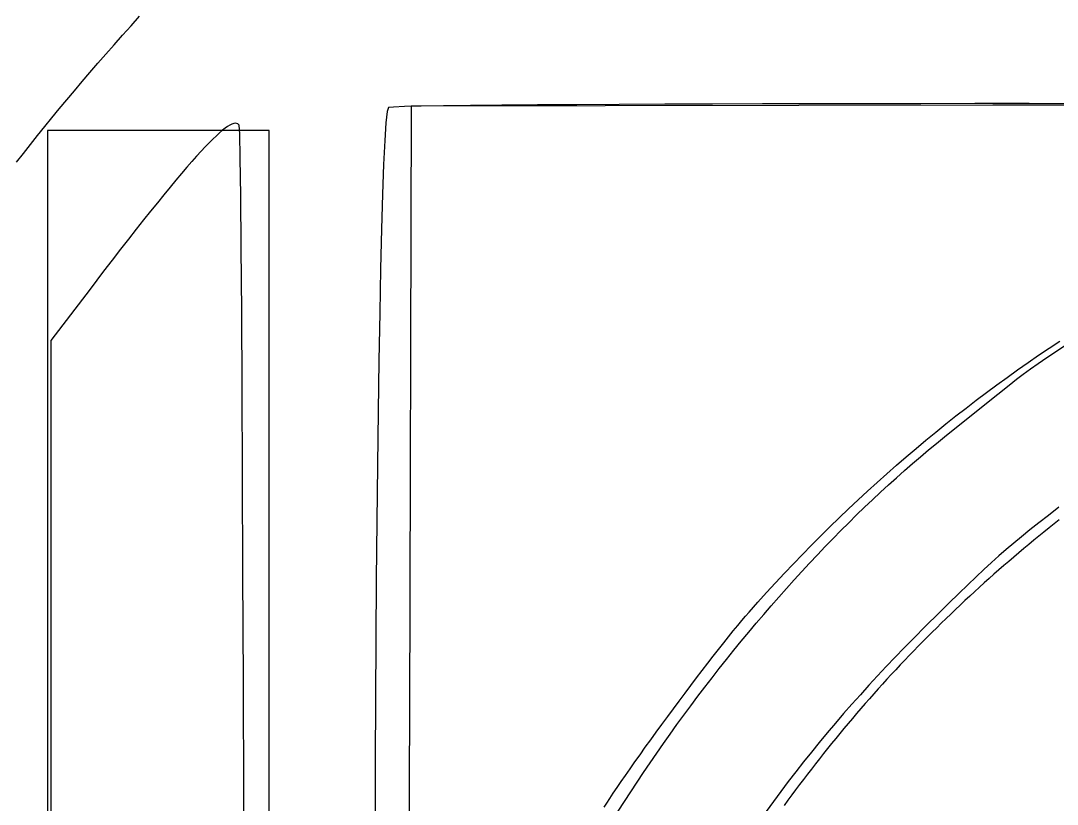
# Model space of a CAD drawing. Header units: inches. Extents: x -4 to 338, y -3 to 155.
# Drawn here: x 8.187 to 10.906, y 12.687 to 14.744 of the extents above; entities that cross this region are included whole.
import ezdxf

# ---------------------------------------------------------------- set-up
doc = ezdxf.new("R2010")
doc.units = ezdxf.units.IN
doc.layers.add('Bottom Overlay', color=54, linetype='Continuous')
doc.layers.add('Top Overlay', color=2, linetype='Continuous')

# ---------------------------------------------------------------- blocks, each defined once
blk = doc.blocks.new('IMPORTED_IMAGE_B_1')
at = {"layer": 'Bottom Overlay'}
for p, q in [((6.049, -6.0593), (6.0444, -7.6533)), ((7.5749, -6.0568), (6.049, -6.0593)), ((6.049, -6.0593), (6.049, -6.0593)), ((7.6514, -6.0567), (7.5749, -6.0568)), ((7.5749, -6.0568), (7.5749, -6.0568)), ((7.7978, -6.0565), (7.6514, -6.0567)), ((7.6514, -6.0567), (7.6514, -6.0567)), ((5.6766, -6.1228), (5.0954, -6.1228)), ((5.0954, -6.1228), (5.0954, -6.1228)), ((5.0954, -6.1228), (5.0954, -13.3007)), ((5.6766, -10.0738), (5.6766, -6.1228)), ((5.6766, -6.1228), (5.6766, -6.1228)), ((7.7159, -6.7193), (7.7392, -6.7037)), ((7.7392, -6.7037), (7.7638, -6.6877)), ((7.7392, -6.7037), (7.7392, -6.7037)), ((7.6732, -6.7489), (7.6938, -6.7344)), ((7.6938, -6.7344), (7.7159, -6.7193)), ((7.6938, -6.7344), (7.6938, -6.7344)), ((7.7159, -6.7193), (7.7159, -6.7193)), ((7.6366, -6.776), (7.6541, -6.7628)), ((7.6541, -6.7628), (7.6732, -6.7489)), ((7.6541, -6.7628), (7.6541, -6.7628)), ((7.6732, -6.7489), (7.6732, -6.7489)), ((7.5585, -6.8386), (7.6172, -6.7914)), ((7.6172, -6.7914), (7.6366, -6.776)), ((7.6172, -6.7914), (7.6172, -6.7914)), ((7.6366, -6.776), (7.6366, -6.776)), ((7.4478, -6.9273), (7.5585, -6.8386)), ((7.5585, -6.8386), (7.5585, -6.8386)), ((7.4268, -6.9443), (7.4478, -6.9273)), ((7.4478, -6.9273), (7.4478, -6.9273)), ((7.4058, -6.9616), (7.4268, -6.9443)), ((7.4268, -6.9443), (7.4268, -6.9443)), ((7.3638, -6.9973), (7.3848, -6.9793)), ((7.3848, -6.9793), (7.4058, -6.9616)), ((7.3848, -6.9793), (7.3848, -6.9793)), ((7.4058, -6.9616), (7.4058, -6.9616)), ((7.3428, -7.0156), (7.3638, -6.9973)), ((7.3638, -6.9973), (7.3638, -6.9973)), ((7.3009, -7.0532), (7.3218, -7.0343)), ((7.3218, -7.0343), (7.3428, -7.0156)), ((7.3218, -7.0343), (7.3218, -7.0343)), ((7.3428, -7.0156), (7.3428, -7.0156)), ((7.28, -7.0725), (7.3009, -7.0532)), ((7.3009, -7.0532), (7.3009, -7.0532)), ((7.2383, -7.1119), (7.2591, -7.0921)), ((7.2591, -7.0921), (7.28, -7.0725)), ((7.2591, -7.0921), (7.2591, -7.0921)), ((7.28, -7.0725), (7.28, -7.0725)), ((7.2175, -7.1321), (7.2383, -7.1119)), ((7.2383, -7.1119), (7.2383, -7.1119)), ((7.1968, -7.1525), (7.2175, -7.1321)), ((7.2175, -7.1321), (7.2175, -7.1321)), ((7.749, -7.145), (7.7355, -7.1557)), ((7.1555, -7.1941), (7.1761, -7.1732)), ((7.1761, -7.1732), (7.1968, -7.1525)), ((7.1761, -7.1732), (7.1761, -7.1732)), ((7.1968, -7.1525), (7.1968, -7.1525)), ((7.7221, -7.1663), (7.7087, -7.1771)), ((7.7355, -7.1557), (7.7221, -7.1663)), ((7.7221, -7.1663), (7.7221, -7.1663)), ((7.7355, -7.1557), (7.7355, -7.1557)), ((7.135, -7.2153), (7.1555, -7.1941)), ((7.1555, -7.1941), (7.1555, -7.1941)), ((7.682, -7.1987), (7.6688, -7.2097)), ((7.6953, -7.1879), (7.682, -7.1987)), ((7.682, -7.1987), (7.682, -7.1987)), ((7.7087, -7.1771), (7.6953, -7.1879)), ((7.6953, -7.1879), (7.6953, -7.1879)), ((7.7087, -7.1771), (7.7087, -7.1771)), ((7.1145, -7.2368), (7.135, -7.2153)), ((7.135, -7.2153), (7.135, -7.2153)), ((7.6556, -7.2206), (7.6425, -7.2317)), ((7.6688, -7.2097), (7.6556, -7.2206)), ((7.6556, -7.2206), (7.6556, -7.2206)), ((7.6688, -7.2097), (7.6688, -7.2097)), ((7.0941, -7.2585), (7.1145, -7.2368)), ((7.1145, -7.2368), (7.1145, -7.2368)), ((7.6164, -7.2539), (7.6034, -7.2651)), ((7.6294, -7.2428), (7.6164, -7.2539)), ((7.6164, -7.2539), (7.6164, -7.2539)), ((7.6425, -7.2317), (7.6294, -7.2428)), ((7.6294, -7.2428), (7.6294, -7.2428)), ((7.6425, -7.2317), (7.6425, -7.2317)), ((7.0536, -7.3026), (7.0738, -7.2804)), ((7.0738, -7.2804), (7.0941, -7.2585)), ((7.0738, -7.2804), (7.0738, -7.2804)), ((7.0941, -7.2585), (7.0941, -7.2585)), ((7.5905, -7.2764), (7.5776, -7.2877)), ((7.6034, -7.2651), (7.5905, -7.2764)), ((7.5905, -7.2764), (7.5905, -7.2764)), ((7.6034, -7.2651), (7.6034, -7.2651)), ((7.0334, -7.325), (7.0536, -7.3026)), ((7.0536, -7.3026), (7.0536, -7.3026)), ((7.552, -7.3105), (7.5393, -7.322)), ((7.5648, -7.2991), (7.552, -7.3105)), ((7.552, -7.3105), (7.552, -7.3105)), ((7.5776, -7.2877), (7.5648, -7.2991)), ((7.5648, -7.2991), (7.5648, -7.2991)), ((7.5776, -7.2877), (7.5776, -7.2877)), ((7.0134, -7.3475), (7.0334, -7.325)), ((7.0334, -7.325), (7.0334, -7.325)), ((7.5266, -7.3336), (7.5141, -7.3452)), ((7.5393, -7.322), (7.5266, -7.3336)), ((7.5266, -7.3336), (7.5266, -7.3336)), ((7.5393, -7.322), (7.5393, -7.322)), ((6.9935, -7.3703), (7.0134, -7.3475)), ((7.0134, -7.3475), (7.0134, -7.3475)), ((7.5015, -7.3569), (7.489, -7.3686)), ((7.5141, -7.3452), (7.5015, -7.3569)), ((7.5015, -7.3569), (7.5015, -7.3569)), ((7.5141, -7.3452), (7.5141, -7.3452)), ((6.9539, -7.4165), (6.9737, -7.3933)), ((6.9737, -7.3933), (6.9935, -7.3703)), ((6.9737, -7.3933), (6.9737, -7.3933)), ((6.9935, -7.3703), (6.9935, -7.3703)), ((7.4642, -7.3922), (7.4519, -7.4041)), ((7.4766, -7.3803), (7.4642, -7.3922)), ((7.4642, -7.3922), (7.4642, -7.3922)), ((7.489, -7.3686), (7.4766, -7.3803)), ((7.4766, -7.3803), (7.4766, -7.3803)), ((7.489, -7.3686), (7.489, -7.3686)), ((6.9344, -7.4399), (6.9539, -7.4165)), ((6.9539, -7.4165), (6.9539, -7.4165)), ((7.4396, -7.416), (7.4274, -7.428)), ((7.4519, -7.4041), (7.4396, -7.416)), ((7.4396, -7.416), (7.4396, -7.416)), ((7.4519, -7.4041), (7.4519, -7.4041)), ((6.9149, -7.4635), (6.9344, -7.4399)), ((6.9344, -7.4399), (6.9344, -7.4399)), ((7.4152, -7.4401), (7.4031, -7.4522)), ((7.4274, -7.428), (7.4152, -7.4401)), ((7.4152, -7.4401), (7.4152, -7.4401)), ((7.4274, -7.428), (7.4274, -7.428)), ((6.8956, -7.4872), (6.9149, -7.4635)), ((6.9149, -7.4635), (6.9149, -7.4635)), ((7.3911, -7.4643), (7.3791, -7.4765)), ((7.4031, -7.4522), (7.3911, -7.4643)), ((7.3911, -7.4643), (7.3911, -7.4643)), ((7.4031, -7.4522), (7.4031, -7.4522)), ((6.8764, -7.5111), (6.8956, -7.4872)), ((6.8956, -7.4872), (6.8956, -7.4872)), ((7.3553, -7.5011), (7.3435, -7.5135)), ((7.3672, -7.4888), (7.3553, -7.5011)), ((7.3553, -7.5011), (7.3553, -7.5011)), ((7.3791, -7.4765), (7.3672, -7.4888)), ((7.3672, -7.4888), (7.3672, -7.4888)), ((7.3791, -7.4765), (7.3791, -7.4765)), ((6.8573, -7.5351), (6.8764, -7.5111)), ((6.8764, -7.5111), (6.8764, -7.5111)), ((7.3318, -7.5259), (7.3201, -7.5384)), ((7.3435, -7.5135), (7.3318, -7.5259)), ((7.3318, -7.5259), (7.3318, -7.5259)), ((7.3435, -7.5135), (7.3435, -7.5135)), ((6.8384, -7.5593), (6.8573, -7.5351)), ((6.8573, -7.5351), (6.8573, -7.5351)), ((7.3084, -7.551), (7.2968, -7.5635)), ((7.3201, -7.5384), (7.3084, -7.551)), ((7.3084, -7.551), (7.3084, -7.551)), ((7.3201, -7.5384), (7.3201, -7.5384)), ((6.8011, -7.6081), (6.8197, -7.5837)), ((6.8197, -7.5837), (6.8384, -7.5593)), ((6.8197, -7.5837), (6.8197, -7.5837)), ((6.8384, -7.5593), (6.8384, -7.5593)), ((7.2853, -7.5762), (7.2739, -7.5889)), ((7.2968, -7.5635), (7.2853, -7.5762)), ((7.2853, -7.5762), (7.2853, -7.5762)), ((7.2968, -7.5635), (7.2968, -7.5635)), ((6.7827, -7.6328), (6.8011, -7.6081)), ((6.8011, -7.6081), (6.8011, -7.6081)), ((7.2625, -7.6016), (7.2511, -7.6144)), ((7.2739, -7.5889), (7.2625, -7.6016)), ((7.2625, -7.6016), (7.2625, -7.6016)), ((7.2739, -7.5889), (7.2739, -7.5889)), ((6.7644, -7.6575), (6.7827, -7.6328)), ((6.7827, -7.6328), (6.7827, -7.6328)), ((7.2398, -7.6273), (7.2286, -7.6402)), ((7.2511, -7.6144), (7.2398, -7.6273)), ((7.2398, -7.6273), (7.2398, -7.6273)), ((7.2511, -7.6144), (7.2511, -7.6144)), ((6.0444, -7.6533), (6.044, -7.8224)), ((6.0444, -7.6533), (6.0444, -7.6533)), ((6.7463, -7.6823), (6.7644, -7.6575)), ((6.7644, -7.6575), (6.7644, -7.6575)), ((7.2063, -7.6661), (7.1953, -7.6792)), ((7.2174, -7.6531), (7.2063, -7.6661)), ((7.2063, -7.6661), (7.2063, -7.6661)), ((7.2286, -7.6402), (7.2174, -7.6531)), ((7.2174, -7.6531), (7.2174, -7.6531)), ((7.2286, -7.6402), (7.2286, -7.6402)), ((6.7284, -7.7073), (6.7463, -7.6823)), ((6.7463, -7.6823), (6.7463, -7.6823)), ((7.1843, -7.6923), (7.1734, -7.7054)), ((7.1953, -7.6792), (7.1843, -7.6923)), ((7.1843, -7.6923), (7.1843, -7.6923)), ((7.1953, -7.6792), (7.1953, -7.6792)), ((6.7107, -7.7323), (6.7284, -7.7073)), ((6.7284, -7.7073), (6.7284, -7.7073)), ((7.1625, -7.7186), (7.1517, -7.7319)), ((7.1734, -7.7054), (7.1625, -7.7186)), ((7.1625, -7.7186), (7.1625, -7.7186)), ((7.1734, -7.7054), (7.1734, -7.7054)), ((6.6931, -7.7575), (6.7107, -7.7323)), ((6.7107, -7.7323), (6.7107, -7.7323)), ((7.141, -7.7452), (7.1303, -7.7585)), ((7.1517, -7.7319), (7.141, -7.7452)), ((7.141, -7.7452), (7.141, -7.7452)), ((7.1517, -7.7319), (7.1517, -7.7319)), ((6.6758, -7.7827), (6.6931, -7.7575)), ((6.6931, -7.7575), (6.6931, -7.7575)), ((7.1197, -7.7719), (7.1092, -7.7854)), ((7.1303, -7.7585), (7.1197, -7.7719)), ((7.1197, -7.7719), (7.1197, -7.7719)), ((7.1303, -7.7585), (7.1303, -7.7585)), ((6.6587, -7.808), (6.6758, -7.7827)), ((6.6758, -7.7827), (6.6758, -7.7827)), ((7.0987, -7.7989), (7.0883, -7.8124)), ((7.1092, -7.7854), (7.0987, -7.7989)), ((7.0987, -7.7989), (7.0987, -7.7989)), ((7.1092, -7.7854), (7.1092, -7.7854)), ((6.044, -7.8224), (6.0437, -7.982)), ((6.044, -7.8224), (6.044, -7.8224)), ((6.6417, -7.8334), (6.6587, -7.808)), ((6.6587, -7.808), (6.6587, -7.808)), ((7.0779, -7.826), (7.0676, -7.8396)), ((7.0883, -7.8124), (7.0779, -7.826)), ((7.0779, -7.826), (7.0779, -7.826)), ((7.0883, -7.8124), (7.0883, -7.8124)), ((6.625, -7.8588), (6.6417, -7.8334)), ((6.6417, -7.8334), (6.6417, -7.8334)), ((7.0574, -7.8533), (7.0472, -7.8671)), ((7.0676, -7.8396), (7.0574, -7.8533)), ((7.0574, -7.8533), (7.0574, -7.8533)), ((7.0676, -7.8396), (7.0676, -7.8396)), ((6.6085, -7.8843), (6.625, -7.8588)), ((6.625, -7.8588), (6.625, -7.8588)), ((7.0371, -7.8809), (7.0271, -7.8947)), ((7.0472, -7.8671), (7.0371, -7.8809)), ((7.0371, -7.8809), (7.0371, -7.8809)), ((7.0472, -7.8671), (7.0472, -7.8671)), ((6.5922, -7.9099), (6.6085, -7.8843)), ((6.6085, -7.8843), (6.6085, -7.8843))]:
    blk.add_line(p, q, dxfattribs=at)
blk = doc.blocks.new('IMPORTED_IMAGE_B_2')
at = {"layer": 'Top Overlay'}
for p, q in [((5.3144, -5.8485), (5.3371, -5.8234)), ((5.2921, -5.8734), (5.3144, -5.8485)), ((5.2486, -5.9225), (5.2702, -5.898)), ((5.2702, -5.898), (5.2921, -5.8734)), ((5.2274, -5.9468), (5.2486, -5.9225)), ((5.2066, -5.9709), (5.2274, -5.9468)), ((5.1861, -5.9949), (5.2066, -5.9709)), ((5.1659, -6.0187), (5.1861, -5.9949)), ((5.146, -6.0424), (5.1659, -6.0187)), ((5.1264, -6.0661), (5.146, -6.0424)), ((6.0027, -6.0616), (5.9897, -6.0627)), ((6.0317, -6.0605), (6.0027, -6.0616)), ((6.0027, -6.0616), (6.0027, -6.0616)), ((6.0757, -6.0594), (6.0317, -6.0605)), ((6.0317, -6.0605), (6.0317, -6.0605)), ((6.1337, -6.0585), (6.0757, -6.0594)), ((6.0757, -6.0594), (6.0757, -6.0594)), ((6.2045, -6.0576), (6.1337, -6.0585)), ((6.1337, -6.0585), (6.1337, -6.0585)), ((6.2871, -6.0568), (6.2045, -6.0576)), ((6.2045, -6.0576), (6.2045, -6.0576)), ((6.3804, -6.0561), (6.2871, -6.0568)), ((6.2871, -6.0568), (6.2871, -6.0568)), ((6.4834, -6.0554), (6.3804, -6.0561)), ((6.3804, -6.0561), (6.3804, -6.0561)), ((6.595, -6.0548), (6.4834, -6.0554)), ((6.4834, -6.0554), (6.4834, -6.0554)), ((6.7141, -6.0543), (6.595, -6.0548)), ((6.595, -6.0548), (6.595, -6.0548)), ((6.8397, -6.0538), (6.7141, -6.0543)), ((6.7141, -6.0543), (6.7141, -6.0543)), ((6.9708, -6.0535), (6.8397, -6.0538)), ((6.8397, -6.0538), (6.8397, -6.0538)), ((7.1061, -6.0532), (6.9708, -6.0535)), ((6.9708, -6.0535), (6.9708, -6.0535)), ((7.2447, -6.0529), (7.1061, -6.0532)), ((7.1061, -6.0532), (7.1061, -6.0532)), ((7.3856, -6.0528), (7.2447, -6.0529)), ((7.2447, -6.0529), (7.2447, -6.0529)), ((7.5276, -6.0527), (7.3856, -6.0528)), ((7.3856, -6.0528), (7.3856, -6.0528)), ((7.6697, -6.0527), (7.5276, -6.0527)), ((7.5276, -6.0527), (7.5276, -6.0527)), ((7.8108, -6.0528), (7.6697, -6.0527)), ((7.6697, -6.0527), (7.6697, -6.0527)), ((5.1071, -6.0896), (5.1264, -6.0661)), ((5.9863, -6.0734), (5.983, -6.1027)), ((5.9897, -6.0627), (5.9863, -6.0734)), ((5.9863, -6.0734), (5.9863, -6.0734)), ((5.9897, -6.0627), (5.9897, -6.0627)), ((5.0692, -6.1365), (5.088, -6.1131)), ((5.088, -6.1131), (5.1071, -6.0896)), ((5.5679, -6.1126), (5.5614, -6.1172)), ((5.5737, -6.1091), (5.5679, -6.1126)), ((5.5679, -6.1126), (5.5679, -6.1126)), ((5.579, -6.1065), (5.5737, -6.1091)), ((5.5737, -6.1091), (5.5737, -6.1091)), ((5.5837, -6.1049), (5.579, -6.1065)), ((5.579, -6.1065), (5.579, -6.1065)), ((5.5878, -6.1043), (5.5837, -6.1049)), ((5.5837, -6.1049), (5.5837, -6.1049)), ((5.5914, -6.1046), (5.5878, -6.1043)), ((5.5878, -6.1043), (5.5878, -6.1043)), ((5.5944, -6.1058), (5.5914, -6.1046)), ((5.5914, -6.1046), (5.5914, -6.1046)), ((5.5979, -6.1094), (5.5944, -6.1058)), ((5.5944, -6.1058), (5.5944, -6.1058)), ((5.5994, -6.1322), (5.5979, -6.1094)), ((5.5979, -6.1094), (5.5979, -6.1094)), ((5.983, -6.1027), (5.9799, -6.1495)), ((5.983, -6.1027), (5.983, -6.1027)), ((5.0507, -6.1598), (5.0692, -6.1365)), ((5.5382, -6.1369), (5.5291, -6.1455)), ((5.5465, -6.1293), (5.5382, -6.1369)), ((5.5382, -6.1369), (5.5382, -6.1369)), ((5.5543, -6.1227), (5.5465, -6.1293)), ((5.5465, -6.1293), (5.5465, -6.1293)), ((5.5614, -6.1172), (5.5543, -6.1227)), ((5.5543, -6.1227), (5.5543, -6.1227)), ((5.5614, -6.1172), (5.5614, -6.1172)), ((5.6008, -6.1946), (5.5994, -6.1322)), ((5.5994, -6.1322), (5.5994, -6.1322)), ((5.0323, -6.1832), (5.0507, -6.1598)), ((5.5091, -6.1659), (5.498, -6.1777)), ((5.5194, -6.1552), (5.5091, -6.1659)), ((5.5091, -6.1659), (5.5091, -6.1659)), ((5.5291, -6.1455), (5.5194, -6.1552)), ((5.5194, -6.1552), (5.5194, -6.1552)), ((5.5291, -6.1455), (5.5291, -6.1455)), ((5.9799, -6.1495), (5.9769, -6.2125)), ((5.9799, -6.1495), (5.9799, -6.1495)), ((5.0142, -6.2065), (5.0323, -6.1832)), ((5.4863, -6.1906), (5.4738, -6.2047)), ((5.498, -6.1777), (5.4863, -6.1906)), ((5.4863, -6.1906), (5.4863, -6.1906)), ((5.498, -6.1777), (5.498, -6.1777)), ((5.6022, -6.2945), (5.6008, -6.1946)), ((5.6008, -6.1946), (5.6008, -6.1946)), ((5.4607, -6.2198), (5.4468, -6.236)), ((5.4738, -6.2047), (5.4607, -6.2198)), ((5.4607, -6.2198), (5.4607, -6.2198)), ((5.4738, -6.2047), (5.4738, -6.2047)), ((5.9769, -6.2125), (5.9741, -6.2904)), ((5.9769, -6.2125), (5.9769, -6.2125)), ((5.4468, -6.236), (5.4321, -6.2534)), ((5.4468, -6.236), (5.4468, -6.236)), ((5.4167, -6.272), (5.4006, -6.2917)), ((5.4321, -6.2534), (5.4167, -6.272)), ((5.4167, -6.272), (5.4167, -6.272)), ((5.4321, -6.2534), (5.4321, -6.2534)), ((5.4006, -6.2917), (5.3837, -6.3126)), ((5.4006, -6.2917), (5.4006, -6.2917)), ((5.6035, -6.43), (5.6022, -6.2945)), ((5.6022, -6.2945), (5.6022, -6.2945)), ((5.9741, -6.2904), (5.9714, -6.382)), ((5.9741, -6.2904), (5.9741, -6.2904)), ((5.3837, -6.3126), (5.3659, -6.3346)), ((5.3837, -6.3126), (5.3837, -6.3126)), ((5.3474, -6.3579), (5.3281, -6.3824)), ((5.3659, -6.3346), (5.3474, -6.3579)), ((5.3474, -6.3579), (5.3474, -6.3579)), ((5.3659, -6.3346), (5.3659, -6.3346)), ((5.3281, -6.3824), (5.308, -6.4081)), ((5.3281, -6.3824), (5.3281, -6.3824)), ((5.9714, -6.382), (5.9689, -6.4861)), ((5.9714, -6.382), (5.9714, -6.382)), ((5.308, -6.4081), (5.287, -6.435)), ((5.308, -6.4081), (5.308, -6.4081)), ((5.287, -6.435), (5.2652, -6.4632)), ((5.287, -6.435), (5.287, -6.435)), ((5.6048, -6.5989), (5.6035, -6.43)), ((5.6035, -6.43), (5.6035, -6.43)), ((5.2652, -6.4632), (5.2426, -6.4927)), ((5.2652, -6.4632), (5.2652, -6.4632)), ((5.2426, -6.4927), (5.2069, -6.5393)), ((5.2426, -6.4927), (5.2426, -6.4927)), ((5.9689, -6.4861), (5.9666, -6.6013)), ((5.9689, -6.4861), (5.9689, -6.4861)), ((5.2069, -6.5393), (5.1042, -6.6741)), ((5.2069, -6.5393), (5.2069, -6.5393)), ((5.606, -6.7993), (5.6048, -6.5989)), ((5.6048, -6.5989), (5.6048, -6.5989)), ((5.9666, -6.6013), (5.9645, -6.7265)), ((5.9666, -6.6013), (5.9666, -6.6013)), ((5.1042, -6.6741), (5.1042, -6.6741)), ((5.1042, -6.6741), (5.1042, -10.3656)), ((7.7223, -6.6943), (7.7502, -6.6757)), ((7.667, -6.7322), (7.6946, -6.7131)), ((7.6946, -6.7131), (7.7223, -6.6943)), ((7.6946, -6.7131), (7.6946, -6.7131)), ((7.7223, -6.6943), (7.7223, -6.6943)), ((5.9645, -6.7265), (5.9625, -6.8604)), ((5.9645, -6.7265), (5.9645, -6.7265)), ((7.6395, -6.7515), (7.667, -6.7322)), ((7.667, -6.7322), (7.667, -6.7322)), ((7.6122, -6.7711), (7.6395, -6.7515)), ((7.6395, -6.7515), (7.6395, -6.7515)), ((7.558, -6.8109), (7.585, -6.7909)), ((7.585, -6.7909), (7.6122, -6.7711)), ((7.585, -6.7909), (7.585, -6.7909)), ((7.6122, -6.7711), (7.6122, -6.7711)), ((5.6071, -7.029), (5.606, -6.7993)), ((5.606, -6.7993), (5.606, -6.7993)), ((7.5312, -6.8312), (7.558, -6.8109)), ((7.558, -6.8109), (7.558, -6.8109)), ((7.5045, -6.8517), (7.5312, -6.8312)), ((7.5312, -6.8312), (7.5312, -6.8312)), ((5.9625, -6.8604), (5.9608, -7.0018)), ((5.9625, -6.8604), (5.9625, -6.8604)), ((7.4515, -6.8934), (7.4779, -6.8724)), ((7.4779, -6.8724), (7.5045, -6.8517)), ((7.4779, -6.8724), (7.4779, -6.8724)), ((7.5045, -6.8517), (7.5045, -6.8517)), ((7.4253, -6.9146), (7.4515, -6.8934)), ((7.4515, -6.8934), (7.4515, -6.8934)), ((7.3992, -6.9361), (7.4253, -6.9146)), ((7.4253, -6.9146), (7.4253, -6.9146)), ((7.3476, -6.9797), (7.3733, -6.9577)), ((7.3733, -6.9577), (7.3992, -6.9361)), ((7.3733, -6.9577), (7.3733, -6.9577)), ((7.3992, -6.9361), (7.3992, -6.9361)), ((7.322, -7.0018), (7.3476, -6.9797)), ((7.3476, -6.9797), (7.3476, -6.9797)), ((5.9608, -7.0018), (5.9592, -7.1493)), ((5.9608, -7.0018), (5.9608, -7.0018)), ((7.2965, -7.0242), (7.322, -7.0018)), ((7.322, -7.0018), (7.322, -7.0018)), ((5.6081, -7.2862), (5.6071, -7.029)), ((5.6071, -7.029), (5.6071, -7.029)), ((7.2713, -7.0468), (7.2965, -7.0242)), ((7.2965, -7.0242), (7.2965, -7.0242)), ((7.2462, -7.0696), (7.2713, -7.0468)), ((7.2713, -7.0468), (7.2713, -7.0468)), ((7.1965, -7.116), (7.2212, -7.0927)), ((7.2212, -7.0927), (7.2462, -7.0696)), ((7.2212, -7.0927), (7.2212, -7.0927)), ((7.2462, -7.0696), (7.2462, -7.0696)), ((7.1719, -7.1395), (7.1965, -7.116)), ((7.1965, -7.116), (7.1965, -7.116)), ((7.7481, -7.1116), (7.7203, -7.1332)), ((5.9592, -7.1493), (5.9578, -7.3019)), ((5.9592, -7.1493), (5.9592, -7.1493)), ((7.1475, -7.1632), (7.1719, -7.1395)), ((7.1719, -7.1395), (7.1719, -7.1395)), ((7.7203, -7.1332), (7.695, -7.1531)), ((7.7203, -7.1332), (7.7203, -7.1332)), ((7.1232, -7.1872), (7.1475, -7.1632)), ((7.1475, -7.1632), (7.1475, -7.1632)), ((7.6717, -7.1716), (7.65, -7.1892)), ((7.695, -7.1531), (7.6717, -7.1716)), ((7.6717, -7.1716), (7.6717, -7.1716)), ((7.695, -7.1531), (7.695, -7.1531)), ((7.0992, -7.2114), (7.1232, -7.1872)), ((7.1232, -7.1872), (7.1232, -7.1872)), ((7.65, -7.1892), (7.6295, -7.2061)), ((7.65, -7.1892), (7.65, -7.1892)), ((7.0752, -7.2358), (7.0992, -7.2114)), ((7.0992, -7.2114), (7.0992, -7.2114)), ((7.6098, -7.2227), (7.5905, -7.2395)), ((7.6295, -7.2061), (7.6098, -7.2227)), ((7.6098, -7.2227), (7.6098, -7.2227)), ((7.6295, -7.2061), (7.6295, -7.2061)), ((7.0515, -7.2604), (7.0752, -7.2358)), ((7.0752, -7.2358), (7.0752, -7.2358)), ((7.5711, -7.2568), (7.5513, -7.2749)), ((7.5905, -7.2395), (7.5711, -7.2568)), ((7.5711, -7.2568), (7.5711, -7.2568)), ((7.5905, -7.2395), (7.5905, -7.2395)), ((7.0046, -7.3104), (7.028, -7.2853)), ((7.028, -7.2853), (7.0515, -7.2604)), ((7.028, -7.2853), (7.028, -7.2853)), ((7.0515, -7.2604), (7.0515, -7.2604)), ((7.5513, -7.2749), (7.5306, -7.2943)), ((7.5513, -7.2749), (7.5513, -7.2749)), ((5.6091, -7.5686), (5.6081, -7.2862)), ((5.6081, -7.2862), (5.6081, -7.2862)), ((5.9578, -7.3019), (5.9567, -7.4581)), ((5.9578, -7.3019), (5.9578, -7.3019)), ((6.9814, -7.3357), (7.0046, -7.3104)), ((7.0046, -7.3104), (7.0046, -7.3104)), ((7.5306, -7.2943), (7.5087, -7.3152)), ((7.5306, -7.2943), (7.5306, -7.2943)), ((6.9584, -7.3612), (6.9814, -7.3357)), ((6.9814, -7.3357), (6.9814, -7.3357)), ((7.4851, -7.3382), (7.4594, -7.3635)), ((7.5087, -7.3152), (7.4851, -7.3382)), ((7.4851, -7.3382), (7.4851, -7.3382)), ((7.5087, -7.3152), (7.5087, -7.3152)), ((6.9356, -7.3869), (6.9584, -7.3612)), ((6.9584, -7.3612), (6.9584, -7.3612)), ((7.4594, -7.3635), (7.4312, -7.3915)), ((7.4594, -7.3635), (7.4594, -7.3635)), ((6.9264, -7.3975), (6.9356, -7.3869)), ((6.9356, -7.3869), (6.9356, -7.3869)), ((7.4312, -7.3915), (7.4002, -7.4226)), ((7.4312, -7.3915), (7.4312, -7.3915)), ((6.9056, -7.4224), (6.9164, -7.4093)), ((6.9164, -7.4093), (6.9264, -7.3975)), ((6.9164, -7.4093), (6.9164, -7.4093)), ((6.9264, -7.3975), (6.9264, -7.3975)), ((6.8817, -7.4519), (6.894, -7.4366)), ((6.894, -7.4366), (6.9056, -7.4224)), ((6.894, -7.4366), (6.894, -7.4366)), ((6.9056, -7.4224), (6.9056, -7.4224)), ((7.4002, -7.4226), (7.3657, -7.4571)), ((7.4002, -7.4226), (7.4002, -7.4226)), ((5.9567, -7.4581), (5.9557, -7.6168)), ((5.9567, -7.4581), (5.9567, -7.4581)), ((6.8555, -7.4851), (6.8689, -7.4681)), ((6.8689, -7.4681), (6.8817, -7.4519)), ((6.8689, -7.4681), (6.8689, -7.4681)), ((6.8817, -7.4519), (6.8817, -7.4519)), ((7.3657, -7.4571), (7.3419, -7.4813)), ((7.3657, -7.4571), (7.3657, -7.4571)), ((6.8273, -7.5214), (6.8416, -7.5029)), ((6.8416, -7.5029), (6.8555, -7.4851)), ((6.8416, -7.5029), (6.8416, -7.5029)), ((6.8555, -7.4851), (6.8555, -7.4851)), ((7.3419, -7.4813), (7.3184, -7.5055)), ((7.3419, -7.4813), (7.3419, -7.4813)), ((6.8127, -7.5404), (6.8273, -7.5214)), ((6.8273, -7.5214), (6.8273, -7.5214)), ((7.2952, -7.5299), (7.2722, -7.5544)), ((7.3184, -7.5055), (7.2952, -7.5299)), ((7.2952, -7.5299), (7.2952, -7.5299)), ((7.3184, -7.5055), (7.3184, -7.5055)), ((6.7979, -7.5599), (6.8127, -7.5404)), ((6.8127, -7.5404), (6.8127, -7.5404)), ((7.2722, -7.5544), (7.2496, -7.579)), ((7.2722, -7.5544), (7.2722, -7.5544)), ((5.6099, -7.8744), (5.6091, -7.5686)), ((5.6091, -7.5686), (5.6091, -7.5686)), ((6.7676, -7.6), (6.7828, -7.5798)), ((6.7828, -7.5798), (6.7979, -7.5599)), ((6.7828, -7.5798), (6.7828, -7.5798)), ((6.7979, -7.5599), (6.7979, -7.5599)), ((7.2496, -7.579), (7.2272, -7.6038)), ((7.2496, -7.579), (7.2496, -7.579)), ((6.7523, -7.6205), (6.7676, -7.6)), ((6.7676, -7.6), (6.7676, -7.6)), ((7.2272, -7.6038), (7.2051, -7.6286)), ((7.2272, -7.6038), (7.2272, -7.6038)), ((5.9557, -7.6168), (5.955, -7.7767)), ((5.9557, -7.6168), (5.9557, -7.6168)), ((6.737, -7.641), (6.7523, -7.6205)), ((6.7523, -7.6205), (6.7523, -7.6205)), ((7.2051, -7.6286), (7.1833, -7.6536)), ((7.2051, -7.6286), (7.2051, -7.6286)), ((6.7068, -7.682), (6.7219, -7.6615)), ((6.7219, -7.6615), (6.737, -7.641)), ((6.7219, -7.6615), (6.7219, -7.6615)), ((6.737, -7.641), (6.737, -7.641)), ((7.1833, -7.6536), (7.1617, -7.6787)), ((7.1833, -7.6536), (7.1833, -7.6536)), ((6.692, -7.7023), (6.7068, -7.682)), ((6.7068, -7.682), (6.7068, -7.682)), ((7.1617, -7.6787), (7.1404, -7.7039)), ((7.1617, -7.6787), (7.1617, -7.6787)), ((6.6774, -7.7223), (6.692, -7.7023)), ((6.692, -7.7023), (6.692, -7.7023)), ((7.1404, -7.7039), (7.1194, -7.7293)), ((7.1404, -7.7039), (7.1404, -7.7039)), ((6.6494, -7.7613), (6.6632, -7.742)), ((6.6632, -7.742), (6.6774, -7.7223)), ((6.6632, -7.742), (6.6632, -7.742)), ((6.6774, -7.7223), (6.6774, -7.7223)), ((7.1194, -7.7293), (7.0987, -7.7548)), ((7.1194, -7.7293), (7.1194, -7.7293)), ((6.6361, -7.78), (6.6494, -7.7613)), ((6.6494, -7.7613), (6.6494, -7.7613)), ((7.0987, -7.7548), (7.0783, -7.7804)), ((7.0987, -7.7548), (7.0987, -7.7548)), ((5.955, -7.7767), (5.9544, -7.9366)), ((5.955, -7.7767), (5.955, -7.7767)), ((6.6112, -7.8155), (6.6233, -7.7981)), ((6.6233, -7.7981), (6.6361, -7.78)), ((6.6233, -7.7981), (6.6233, -7.7981)), ((6.6361, -7.78), (6.6361, -7.78)), ((7.0783, -7.7804), (7.0581, -7.8062)), ((7.0783, -7.7804), (7.0783, -7.7804)), ((6.5997, -7.832), (6.6112, -7.8155)), ((6.6112, -7.8155), (6.6112, -7.8155)), ((7.0581, -7.8062), (7.0382, -7.8321)), ((7.0581, -7.8062), (7.0581, -7.8062)), ((6.5791, -7.8623), (6.589, -7.8477)), ((6.589, -7.8477), (6.5997, -7.832)), ((6.589, -7.8477), (6.589, -7.8477)), ((6.5997, -7.832), (6.5997, -7.832)), ((7.0382, -7.8321), (7.0186, -7.8582)), ((7.0382, -7.8321), (7.0382, -7.8321)), ((5.6107, -8.2014), (5.6099, -7.8744)), ((5.6099, -7.8744), (5.6099, -7.8744)), ((6.5621, -7.8883), (6.5701, -7.8759)), ((6.5701, -7.8759), (6.5791, -7.8623)), ((6.5701, -7.8759), (6.5701, -7.8759)), ((6.5791, -7.8623), (6.5791, -7.8623)), ((7.0186, -7.8582), (6.9992, -7.8844)), ((7.0186, -7.8582), (7.0186, -7.8582)), ((6.5551, -7.8994), (6.5621, -7.8883)), ((6.5621, -7.8883), (6.5621, -7.8883)), ((6.9992, -7.8844), (6.9801, -7.9107)), ((6.9992, -7.8844), (6.9992, -7.8844))]:
    blk.add_line(p, q, dxfattribs=at)

msp = doc.modelspace()

# ---------------------------------------------------------------- block references
for name in ['IMPORTED_IMAGE_B_1', 'IMPORTED_IMAGE_B_2']:
    msp.add_blockref(name, (3.1621, 20.5787))

doc.saveas('drawing.dxf')
